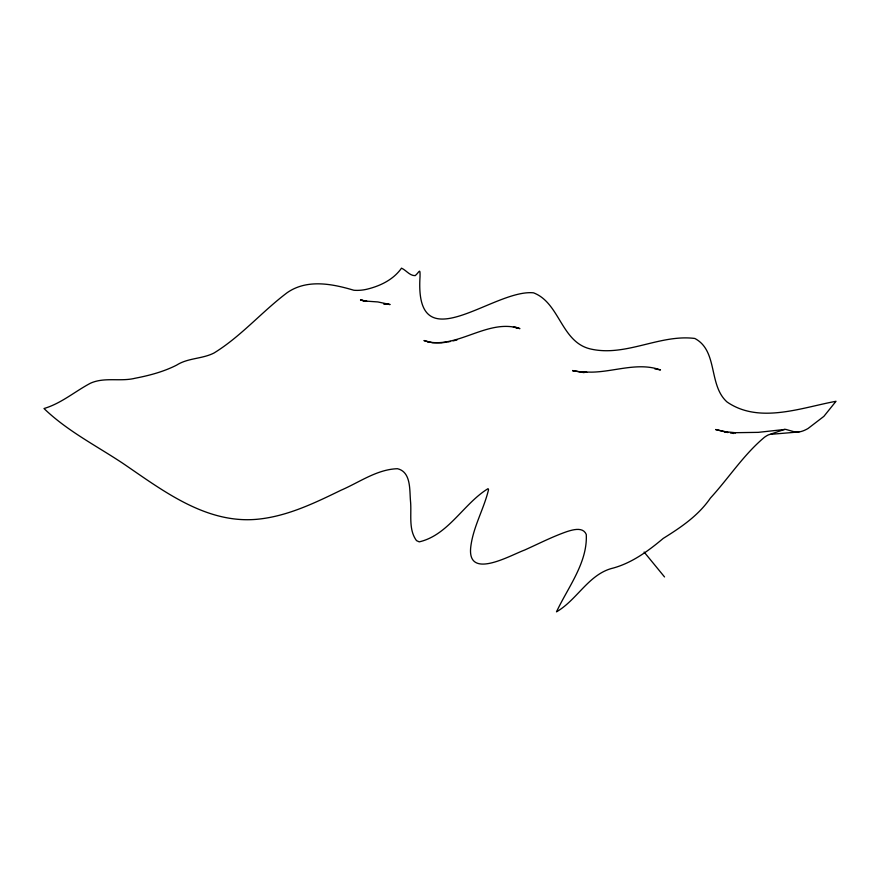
<?xml version="1.0" encoding="UTF-8"?>
<svg xmlns="http://www.w3.org/2000/svg" width="880" height="880" viewBox="0 0 880 880"><rect width="100%" height="100%" fill="white"/><g stroke="black" fill="none" stroke-linecap="round" stroke-linejoin="round"><path stroke-width="1.32" d="M453.068 340.89L456.962 339.966M448.008 341.913L450.516 341.44M784.608 429.385L768.207 434.973A48.433 15.466 -59.5 0 0 764.544 437.195C743.655 454.641 728.75 478.06 710.435 498.047C698.324 515.713 680.922 527.362 663.223 538.417C648.439 550.858 632.214 562.76 613.371 568.018C588.852 573.683 577.401 599.753 556.49 611.842C567.963 587.29 587.664 562.716 586.278 534.479C583.066 526.614 572.836 529.716 566.742 531.674C552.233 536.745 538.538 543.796 524.546 550.077C510.147 555.357 466.257 580.855 470.844 546.26C473.407 526.46 483.945 508.882 488.532 489.698L488.059 488.664C463.683 503.47 448.448 535.106 419.243 541.86L416.504 540.617C408.177 529.364 411.807 513.898 410.476 500.775C409.486 489.83 411.18 471.955 397.463 468.71C376.97 469.359 359.425 482.295 341.132 490.171C315.128 502.799 288.409 515.779 259.336 519.046C207.009 524.953 163.328 490.864 122.672 463.21C96.085 445.577 67.122 430.87 44 408.529C61.182 403.469 74.844 391.49 90.398 383.251C104.511 376.816 120.461 381.931 135.19 378.235C149.424 375.485 163.581 371.756 176.572 365.156C187.99 357.841 202.158 359.051 213.983 353.023C241.076 336.402 261.976 311.597 287.287 292.6C307.208 278.806 332.453 283.877 353.87 290.257A78.386 50.732 -61.5 0 0 362.923 289.971A74.206 47.993 -61.4 0 0 367.499 289.08C380.644 285.813 393.525 279.51 401.511 268.158C406.197 270.226 409.739 275.847 415.173 275.638C419.386 272.25 420.255 267.003 420.013 276.881C414.568 363.781 493.218 288.794 533.522 292.831C559.823 302.819 560.978 341.88 590.227 348.909C625.669 357.236 659.615 333.982 694.826 338.47C718.245 350.768 708.213 385.242 727.067 401.995C759.209 424.149 801.207 407.704 836 401.291L823.878 416.361L808.082 428.472A85.019 26.07 -61.3 0 1 804.881 430.133A89.848 27.566 -61.4 0 1 798.985 431.937L794.31 431.816L785.642 429.352L758.274 432.355L734.844 432.707L735.548 432.751L724.526 431.585L725.153 431.684L715.649 429.539L727.947 432.564M441.969 342.771L446.754 342.155M798.974 431.937L770.671 434.335M385.198 304.007L387.805 303.886L383.779 303.985L385.396 304.007M441.331 342.804L432.421 342.738L423.94 340.538L428.351 341.957M586.795 372.251L580.833 371.987L591.514 372.141C614.295 371.855 638.143 361.834 660.484 369.952L654.742 368.83M580.833 371.987L572.583 370.568L574.035 370.953M365.772 301.125L364.562 301.015L377.872 301.939L390.104 304.546L386.991 304.084M513.392 327.195L517.473 327.734L514.052 327.184M584.089 372.658L572.583 370.568M730.433 433.004L733.799 433.477M366.949 301.323L360.536 299.893L365.519 301.433M427.713 341.759C458.436 348.304 488.565 318.142 519.915 328.625L516.043 327.514M573.826 370.876L574.563 371.063M360.536 299.893L365.266 301.29M644.127 552.057L664.532 576.939"/></g></svg>
